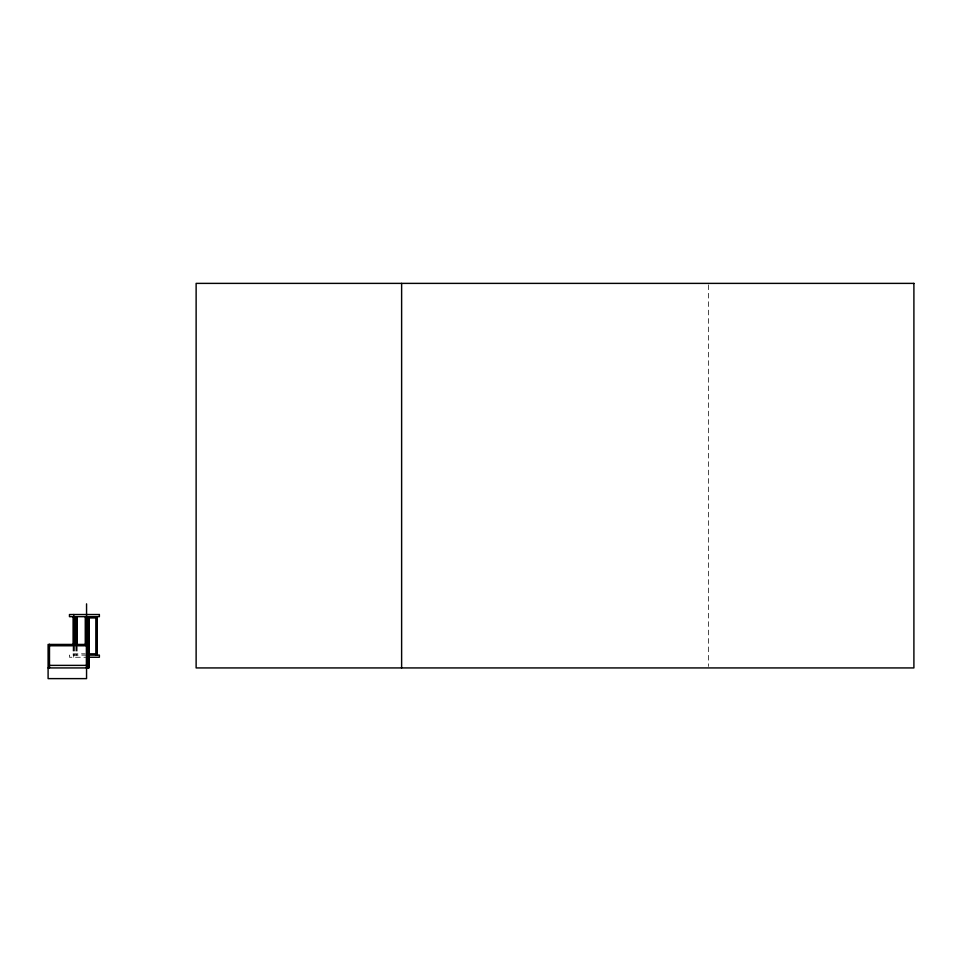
<?xml version="1.0" encoding="UTF-8"?>
<svg xmlns="http://www.w3.org/2000/svg" width="962" height="962" viewBox="0 0 962 962"><rect width="100%" height="100%" fill="white"/><g stroke="black" fill="none" stroke-linecap="round" stroke-linejoin="round"><path stroke-width="0.72" stroke-dasharray="4.81 3.61" d="M73.1 653.835L85.269 653.835M86.556 655.11L69.468 655.11L69.468 657.25L86.556 657.25M708.405 284.884L708.405 666.426M77.152 646.236L77.152 655.11M76.515 646.236L76.515 655.11M75.878 646.236L75.878 655.11M74.375 646.236L74.375 655.11M73.737 646.236L73.737 657.25M73.1 646.236L73.1 655.11"/><path stroke-width="1.44" d="M86.556 667.929L86.556 616.666M87.843 667.929L87.843 616.666L87.843 617.941M88.48 667.929L88.48 617.941M74.375 617.941L77.104 617.941M86.556 617.941L95.959 617.941M86.556 644.432L48.1 644.432L48.1 678.619L86.556 678.619L86.556 603.847M49.387 645.334L86.556 645.334M49.387 645.718L86.556 645.718M88.72 653.835L95.959 653.835M88.72 655.11L99.375 655.11L99.375 657.25L89.406 657.25M49.387 665.379L86.556 665.379M48.1 667.929L89.117 667.929L89.117 616.666L89.117 617.941M401.623 283.381L401.623 667.929M97.234 616.666L97.234 655.11M96.597 616.666L96.597 655.11M95.959 616.666L95.959 655.11M85.269 616.666L85.269 644.756M77.152 616.666L77.152 644.756M76.515 616.666L76.515 644.756M75.878 616.666L75.878 644.756M74.375 616.666L74.375 644.756M73.737 614.526L73.737 644.756M73.1 616.666L73.1 644.756M49.387 644.432L49.387 667.929L49.387 644.432M913.9 283.381L196.128 283.381L196.128 667.929L913.9 667.929L913.9 283.381M99.375 614.526L69.468 614.526L69.468 616.666L99.375 616.666L99.375 614.526"/></g></svg>
